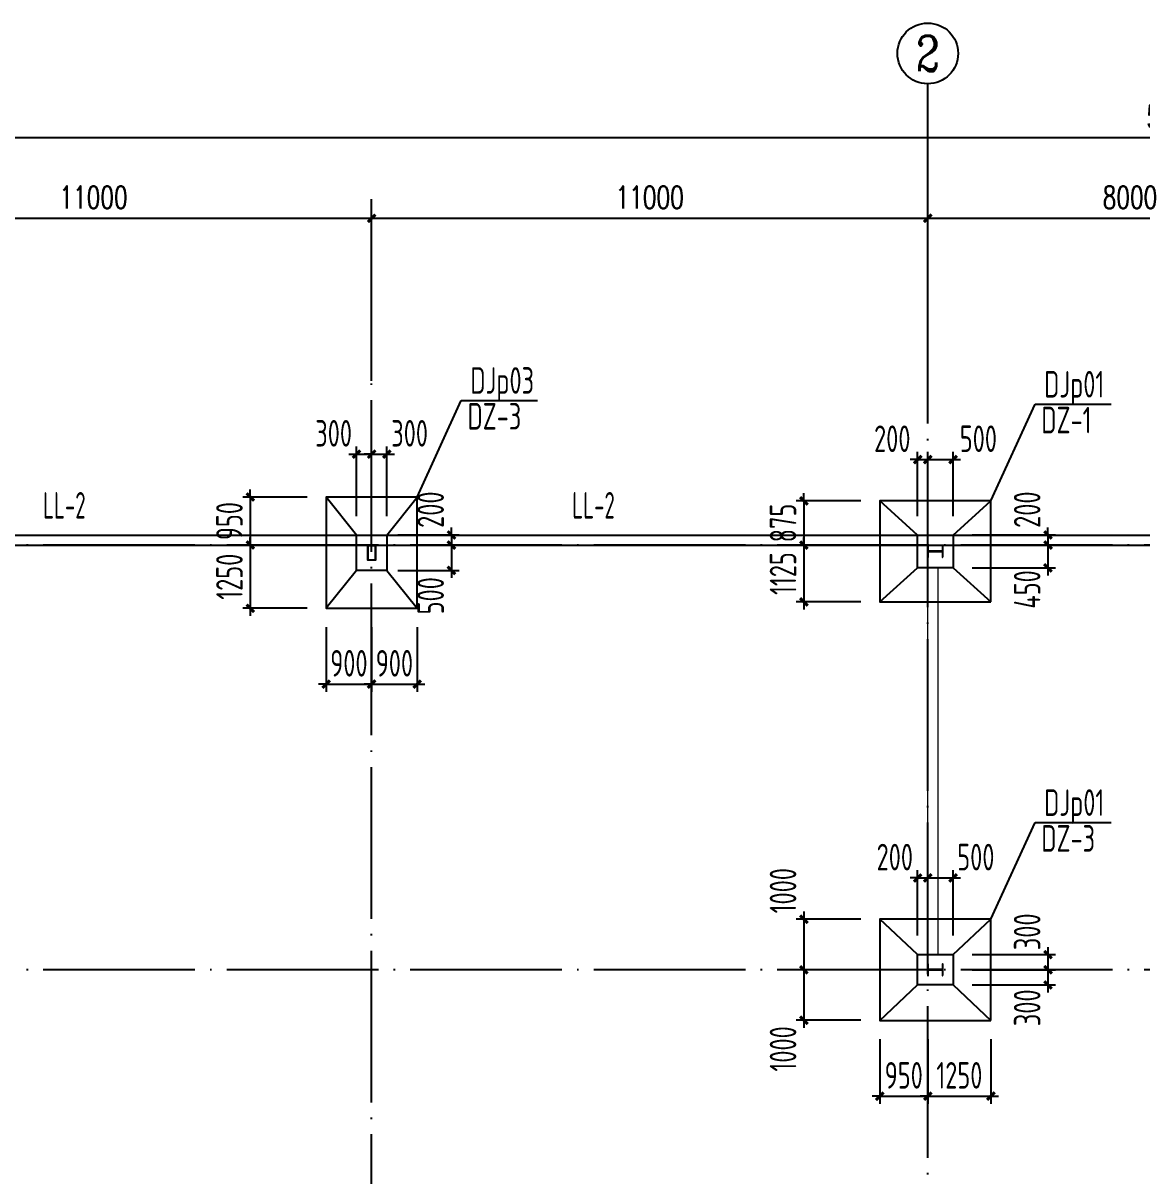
# Model space of a CAD drawing. Extents: x 899043 to 2598688, y -137197 to 211789.
# Drawn here: x 1124913 to 1147044, y 145873 to 168677 of the extents above; entities that cross this region are included whole.
import ezdxf
from ezdxf.enums import TextEntityAlignment as Align

# ---------------------------------------------------------------- set-up
doc = ezdxf.new("R2010")
doc.units = 0
doc.header["$LTSCALE"] = 1500
doc.header["$MEASUREMENT"] = 0
doc.linetypes.add('DOTE', pattern=[2.42, 2, -0.2, 0.02, -0.2])
for name, color, linetype in [('AXIS', 3, 'Continuous'), ('AXIS_TEXT', 7, 'Continuous'), ('BASE', 7, 'Continuous'), ('BASE_DIM', 3, 'Continuous'), ('BASE_NUM', 7, 'Continuous'), ('BASE_TEXT', 7, 'Continuous'), ('COLUMN', 2, 'Continuous'), ('DIM', 3, 'Continuous'), ('M_Prof', 2, 'Continuous')]:
    doc.layers.add(name, color=color, linetype=linetype)
doc.layers.add('钢板标注', color=9, linetype='Continuous', lineweight=18)
doc.styles.add('_TCH_AXIS', font='COMPLEX', dxfattribs={"bigfont": 'GBCBIG'})
doc.styles.add('_TCH_DIM_T3', font='SIMPLEX', dxfattribs={"width": 0.705882, "bigfont": 'GBCBIG'})
doc.styles.add('COMPLEX', font='COMPLEX')
doc.styles.add('H360', font='Tssdeng.shx', dxfattribs={"width": 0.65, "height": 360, "bigfont": 'tssdchn.shx'})
doc.styles.add('TSSD_Dimension', font='Tssdeng.shx', dxfattribs={"width": 0.7, "bigfont": 'hztxt.shx'})
doc.styles.add('TSSD_Label', font='Tssdeng.shx', dxfattribs={"width": 0.7, "bigfont": 'hztxt.shx'})
doc.dimstyles.new('_TCH_ARCH&&150', dxfattribs={"dimtxt": 446.25, "dimasz": 150, "dimexe": 375, "dimexo": 450, "dimgap": 189.375, "dimtad": 1, "dimdec": 0, "dimzin": 0, "dimdsep": 46, "dimtxsty": '_TCH_DIM_T3', "dimblk": 'ARCHTICK', "dimcen": 0.09, "dimclrt": 7, "dimazin": 2, "dimtfac": 1, "dimtdec": 0, "dimtix": 1, "dimtmove": 2, "dimatfit": 3, "dimfxl": 0, "dimtolj": 1, "dimtzin": 0, "dimarcsym": 0})
doc.dimstyles.new('TSSD_150_150', dxfattribs={"dimtxt": 525, "dimasz": 150, "dimexe": 150, "dimexo": 375, "dimgap": 150, "dimtad": 1, "dimdec": 0, "dimzin": 0, "dimdsep": 46, "dimtxsty": 'TSSD_Dimension', "dimblk": 'ARCHTICK', "dimblk1": 'ARCHTICK', "dimblk2": 'ARCHTICK', "dimcen": 0, "dimdle": 150, "dimclrt": 7, "dimadec": 0, "dimazin": 0, "dimtfac": 1, "dimtdec": 0, "dimtix": 1, "dimtmove": 2, "dimatfit": 3, "dimfxl": 0, "dimtolj": 1, "dimtzin": 0, "dimarcsym": 0})

# ---------------------------------------------------------------- blocks, each defined once
blk = doc.blocks.new('_ArchTick')
at = {"color": 0, "linetype": 'ByBlock', "const_width": 0.4}
blk.add_lwpolyline([(-0.5, -0.5), (0.5, 0.5)], dxfattribs=at)
blk = doc.blocks.new('*D229')
at = {"layer": 'AXIS', "color": 0, "lineweight": -2}
for p, q in [((1141829, -40628), (1141829, -37037)), ((1152829, -40628), (1152829, -37037)), ((1141829, -37412), (1152829, -37412))]:
    blk.add_line(p, q, dxfattribs=at)
at = {"layer": 'Defpoints', "color": 0}
for p in [(1152829, -37412), (1141829, -41078), (1152829, -41078)]:
    blk.add_point(p, dxfattribs=at)
at = {"layer": 'AXIS', "color": 0, "lineweight": -2, "xscale": 150, "yscale": 150, "zscale": 150, "rotation": 180}
blk.add_blockref('_ArchTick', (1141829, -37412), dxfattribs=at)
at = {"layer": 'AXIS', "color": 0, "lineweight": -2, "xscale": 150, "yscale": 150, "zscale": 150}
blk.add_blockref('_ArchTick', (1152829, -37412), dxfattribs=at)
at = {"layer": 'AXIS', "color": 7, "insert": (1147329, -36999), "char_height": 446.2, "attachment_point": 5, "style": '_TCH_DIM_T3'}
blk.add_mtext('\\A1;11000', dxfattribs=at)
blk = doc.blocks.new('*D198')
at = {"layer": 'AXIS', "color": 0, "lineweight": -2}
for p, q in [((1152829, -40628), (1152829, -37037)), ((1163829, -40628), (1163829, -37037)), ((1152829, -37412), (1163829, -37412))]:
    blk.add_line(p, q, dxfattribs=at)
at = {"layer": 'Defpoints', "color": 0}
for p in [(1163829, -37412), (1152829, -41078), (1163829, -41078)]:
    blk.add_point(p, dxfattribs=at)
at = {"layer": 'AXIS', "color": 0, "lineweight": -2, "xscale": 150, "yscale": 150, "zscale": 150, "rotation": 180}
blk.add_blockref('_ArchTick', (1152829, -37412), dxfattribs=at)
at = {"layer": 'AXIS', "color": 0, "lineweight": -2, "xscale": 150, "yscale": 150, "zscale": 150}
blk.add_blockref('_ArchTick', (1163829, -37412), dxfattribs=at)
at = {"layer": 'AXIS', "color": 7, "insert": (1158329, -36999), "char_height": 446.2, "attachment_point": 5, "style": '_TCH_DIM_T3'}
blk.add_mtext('\\A1;11000', dxfattribs=at)
blk = doc.blocks.new('*D199')
at = {"layer": 'AXIS', "color": 0, "lineweight": -2}
for p, q in [((1163829, -40628), (1163829, -37037)), ((1171829, -40628), (1171829, -37037)), ((1163829, -37412), (1171829, -37412))]:
    blk.add_line(p, q, dxfattribs=at)
at = {"layer": 'Defpoints', "color": 0}
for p in [(1171829, -37412), (1163829, -41078), (1171829, -41078)]:
    blk.add_point(p, dxfattribs=at)
at = {"layer": 'AXIS', "color": 0, "lineweight": -2, "xscale": 150, "yscale": 150, "zscale": 150, "rotation": 180}
blk.add_blockref('_ArchTick', (1163829, -37412), dxfattribs=at)
at = {"layer": 'AXIS', "color": 0, "lineweight": -2, "xscale": 150, "yscale": 150, "zscale": 150}
blk.add_blockref('_ArchTick', (1171829, -37412), dxfattribs=at)
at = {"layer": 'AXIS', "color": 7, "insert": (1167829, -36999), "char_height": 446.2, "attachment_point": 5, "style": '_TCH_DIM_T3'}
blk.add_mtext('\\A1;8000', dxfattribs=at)
blk = doc.blocks.new('*D203')
at = {"layer": 'AXIS', "color": 0, "lineweight": -2}
for p, q in [((1141829, -40628), (1141829, -35437)), ((1195829, -40628), (1195829, -35437)), ((1141829, -35812), (1195829, -35812))]:
    blk.add_line(p, q, dxfattribs=at)
at = {"layer": 'Defpoints', "color": 0}
for p in [(1195829, -35812), (1141829, -41078), (1195829, -41078)]:
    blk.add_point(p, dxfattribs=at)
at = {"layer": 'AXIS', "color": 0, "lineweight": -2, "xscale": 150, "yscale": 150, "zscale": 150, "rotation": 180}
blk.add_blockref('_ArchTick', (1141829, -35812), dxfattribs=at)
at = {"layer": 'AXIS', "color": 0, "lineweight": -2, "xscale": 150, "yscale": 150, "zscale": 150}
blk.add_blockref('_ArchTick', (1195829, -35812), dxfattribs=at)
at = {"layer": 'AXIS', "color": 7, "insert": (1168829, -35399), "char_height": 446.2, "attachment_point": 5, "style": '_TCH_DIM_T3'}
blk.add_mtext('\\A1;54000', dxfattribs=at)
blk = doc.blocks.new('_AXISO')
blk.add_circle((0, 0), 0.5)
at = {"layer": 'AXIS_TEXT', "style": 'COMPLEX', "width": 1.041667}
blk.add_attdef('A', text='', height=0.56, dxfattribs=at).set_placement((-0.25, -0.28), (0.25, -0.28), align=Align.FIT)
blk = doc.blocks.new('A$C0BB32EA6')
at = {"layer": 'COLUMN'}
for points in [[(11075, 0), (11075, -300), (10925, -300), (10925, 0)], [(11070, -5), (11070, -295), (10930, -295), (10930, -5)]]:
    blk.add_lwpolyline(points, close=True, dxfattribs=at)
at = {"layer": 'M_Prof'}
for points in [[(22300, -235), (22300, -15), (22290, -15), (22290, -121), (22010, -121), (22010, -15), (22000, -15), (22000, -235), (22010, -235), (22010, -129), (22290, -129), (22290, -235)], [(22300, -8510), (22300, -8290), (22290, -8290), (22290, -8396), (22010, -8396), (22010, -8290), (22000, -8290), (22000, -8510), (22010, -8510), (22010, -8404), (22290, -8404), (22290, -8510)]]:
    blk.add_lwpolyline(points, close=True, dxfattribs=at)
blk = doc.blocks.new('A$C2EA612DB')
at = {"layer": 'M_Prof'}
blk.add_blockref('A$C0BB32EA6', (-54000, 110765), dxfattribs=at)
blk = doc.blocks.new('*D1595')
at = {"layer": 'BASE_DIM', "color": 0, "lineweight": -2}
for p, q in [((1141483, 159226), (1140208, 159226)), ((1140358, 159226), (1140358, 159376)), ((1140358, 159226), (1140358, 158351)), ((1141483, 158351), (1140208, 158351)), ((1140358, 158351), (1140358, 158201))]:
    blk.add_line(p, q, dxfattribs=at)
at = {"layer": 'Defpoints', "color": 0}
for p in [(1141858, 159226), (1140358, 158351), (1141858, 158351)]:
    blk.add_point(p, dxfattribs=at)
at = {"layer": 'BASE_DIM', "color": 0, "lineweight": -2, "xscale": 150, "yscale": 150, "zscale": 150}
for p, rotation in [((1140358, 159226), 270), ((1140358, 158351), 90)]:
    blk.add_blockref('_ArchTick', p, dxfattribs=dict(at, rotation=rotation))
at = {"layer": 'BASE_DIM', "color": 7, "insert": (1139945, 158788), "char_height": 525, "attachment_point": 5, "rotation": 90, "style": 'TSSD_Dimension'}
blk.add_mtext('\\A1;875', dxfattribs=at)
blk = doc.blocks.new('*D1596')
at = {"layer": 'BASE_DIM', "color": 0, "lineweight": -2}
for p, q in [((1140358, 158351), (1140358, 158501)), ((1141483, 158351), (1140208, 158351)), ((1140358, 158351), (1140358, 157226)), ((1141483, 157226), (1140208, 157226)), ((1140358, 157226), (1140358, 157076))]:
    blk.add_line(p, q, dxfattribs=at)
at = {"layer": 'Defpoints', "color": 0}
for p in [(1141858, 158351), (1140358, 157226), (1141858, 157226)]:
    blk.add_point(p, dxfattribs=at)
at = {"layer": 'BASE_DIM', "color": 0, "lineweight": -2, "xscale": 150, "yscale": 150, "zscale": 150}
for p, rotation in [((1140358, 158351), 270), ((1140358, 157226), 90)]:
    blk.add_blockref('_ArchTick', p, dxfattribs=dict(at, rotation=rotation))
at = {"layer": 'BASE_DIM', "color": 7, "insert": (1139945, 157788), "char_height": 525, "attachment_point": 5, "rotation": 90, "style": 'TSSD_Dimension'}
blk.add_mtext('\\A1;1125', dxfattribs=at)
blk = doc.blocks.new('*D1597')
at = {"layer": 'Defpoints', "color": 0}
for p in [(1142808, 160043), (1142608, 158551), (1142808, 158551)]:
    blk.add_point(p, dxfattribs=at)
at = {"layer": 'DIM', "color": 0, "lineweight": -2}
for p, q in [((1142608, 158926), (1142608, 160193)), ((1142808, 158926), (1142808, 160193)), ((1142608, 160043), (1142458, 160043)), ((1142608, 160043), (1142808, 160043)), ((1142808, 160043), (1142958, 160043))]:
    blk.add_line(p, q, dxfattribs=at)
at = {"layer": 'DIM', "color": 0, "lineweight": -2, "xscale": 150, "yscale": 150, "zscale": 150}
blk.add_blockref('_ArchTick', (1142608, 160043), dxfattribs=at)
at = {"layer": 'DIM', "color": 0, "lineweight": -2, "xscale": 150, "yscale": 150, "zscale": 150, "rotation": 180}
blk.add_blockref('_ArchTick', (1142808, 160043), dxfattribs=at)
at = {"layer": 'DIM', "color": 7, "insert": (1142106, 160455), "char_height": 525, "attachment_point": 5, "style": 'TSSD_Dimension'}
blk.add_mtext('\\A1;200', dxfattribs=at)
blk = doc.blocks.new('*D1598')
at = {"layer": 'Defpoints', "color": 0}
for p in [(1143308, 160043), (1142808, 158551), (1143308, 158551)]:
    blk.add_point(p, dxfattribs=at)
at = {"layer": 'DIM', "color": 0, "lineweight": -2}
for p, q in [((1142808, 158926), (1142808, 160193)), ((1143308, 158926), (1143308, 160193)), ((1142658, 160043), (1143458, 160043))]:
    blk.add_line(p, q, dxfattribs=at)
at = {"layer": 'DIM', "color": 0, "lineweight": -2, "xscale": 150, "yscale": 150, "zscale": 150, "rotation": 180}
blk.add_blockref('_ArchTick', (1142808, 160043), dxfattribs=at)
at = {"layer": 'DIM', "color": 0, "lineweight": -2, "xscale": 150, "yscale": 150, "zscale": 150}
blk.add_blockref('_ArchTick', (1143308, 160043), dxfattribs=at)
at = {"layer": 'DIM', "color": 7, "insert": (1143809, 160455), "char_height": 525, "attachment_point": 5, "style": 'TSSD_Dimension'}
blk.add_mtext('\\A1;500', dxfattribs=at)
blk = doc.blocks.new('*D1599')
at = {"layer": 'Defpoints', "color": 0}
for p in [(1143308, 158551), (1143308, 158351), (1145186, 158351)]:
    blk.add_point(p, dxfattribs=at)
at = {"layer": 'DIM', "color": 0, "lineweight": -2}
for p, q in [((1143683, 158551), (1145336, 158551)), ((1145186, 158551), (1145186, 158701)), ((1145186, 158551), (1145186, 158351)), ((1143683, 158351), (1145336, 158351)), ((1145186, 158351), (1145186, 158201))]:
    blk.add_line(p, q, dxfattribs=at)
at = {"layer": 'DIM', "color": 0, "lineweight": -2, "xscale": 150, "yscale": 150, "zscale": 150}
for p, rotation in [((1145186, 158551), 270), ((1145186, 158351), 90)]:
    blk.add_blockref('_ArchTick', p, dxfattribs=dict(at, rotation=rotation))
at = {"layer": 'DIM', "color": 7, "insert": (1144774, 159052), "char_height": 525, "attachment_point": 5, "rotation": 90, "style": 'TSSD_Dimension'}
blk.add_mtext('\\A1;200', dxfattribs=at)
blk = doc.blocks.new('*D1600')
at = {"layer": 'Defpoints', "color": 0}
for p in [(1143308, 158351), (1143308, 157901), (1145186, 157901)]:
    blk.add_point(p, dxfattribs=at)
at = {"layer": 'DIM', "color": 0, "lineweight": -2}
for p, q in [((1145186, 158501), (1145186, 157751)), ((1143683, 158351), (1145336, 158351)), ((1143683, 157901), (1145336, 157901))]:
    blk.add_line(p, q, dxfattribs=at)
at = {"layer": 'DIM', "color": 0, "lineweight": -2, "xscale": 150, "yscale": 150, "zscale": 150}
for p, rotation in [((1145186, 158351), 90), ((1145186, 157901), 270)]:
    blk.add_blockref('_ArchTick', p, dxfattribs=dict(at, rotation=rotation))
at = {"layer": 'DIM', "color": 7, "insert": (1144774, 157474), "char_height": 525, "attachment_point": 5, "rotation": 90, "style": 'TSSD_Dimension'}
blk.add_mtext('\\A1;450', dxfattribs=at)
blk = doc.blocks.new('*D1539')
at = {"layer": 'BASE_DIM', "color": 0, "lineweight": -2}
for p, q in [((1130908, 156726), (1130908, 155451)), ((1131808, 156726), (1131808, 155451)), ((1130908, 155601), (1130758, 155601)), ((1130908, 155601), (1131808, 155601)), ((1131808, 155601), (1131958, 155601))]:
    blk.add_line(p, q, dxfattribs=at)
at = {"layer": 'Defpoints', "color": 0}
for p in [(1130908, 157101), (1131808, 157101), (1131808, 155601)]:
    blk.add_point(p, dxfattribs=at)
at = {"layer": 'BASE_DIM', "color": 0, "lineweight": -2, "xscale": 150, "yscale": 150, "zscale": 150}
blk.add_blockref('_ArchTick', (1130908, 155601), dxfattribs=at)
at = {"layer": 'BASE_DIM', "color": 0, "lineweight": -2, "xscale": 150, "yscale": 150, "zscale": 150, "rotation": 180}
blk.add_blockref('_ArchTick', (1131808, 155601), dxfattribs=at)
at = {"layer": 'BASE_DIM', "color": 7, "insert": (1131358, 156013), "char_height": 525, "attachment_point": 5, "style": 'TSSD_Dimension'}
blk.add_mtext('\\A1;900', dxfattribs=at)
blk = doc.blocks.new('*D1540')
at = {"layer": 'BASE_DIM', "color": 0, "lineweight": -2}
for p, q in [((1131808, 156726), (1131808, 155451)), ((1132708, 156726), (1132708, 155451)), ((1131808, 155601), (1131658, 155601)), ((1131808, 155601), (1132708, 155601)), ((1132708, 155601), (1132858, 155601))]:
    blk.add_line(p, q, dxfattribs=at)
at = {"layer": 'Defpoints', "color": 0}
for p in [(1131808, 157101), (1132708, 157101), (1132708, 155601)]:
    blk.add_point(p, dxfattribs=at)
at = {"layer": 'BASE_DIM', "color": 0, "lineweight": -2, "xscale": 150, "yscale": 150, "zscale": 150}
blk.add_blockref('_ArchTick', (1131808, 155601), dxfattribs=at)
at = {"layer": 'BASE_DIM', "color": 0, "lineweight": -2, "xscale": 150, "yscale": 150, "zscale": 150, "rotation": 180}
blk.add_blockref('_ArchTick', (1132708, 155601), dxfattribs=at)
at = {"layer": 'BASE_DIM', "color": 7, "insert": (1132258, 156013), "char_height": 525, "attachment_point": 5, "style": 'TSSD_Dimension'}
blk.add_mtext('\\A1;900', dxfattribs=at)
blk = doc.blocks.new('*D1541')
at = {"layer": 'BASE_DIM', "color": 0, "lineweight": -2}
for p, q in [((1129408, 159301), (1129408, 159451)), ((1130533, 159301), (1129258, 159301)), ((1129408, 159301), (1129408, 158351)), ((1130533, 158351), (1129258, 158351)), ((1129408, 158351), (1129408, 158201))]:
    blk.add_line(p, q, dxfattribs=at)
at = {"layer": 'Defpoints', "color": 0}
for p in [(1130908, 159301), (1129408, 158351), (1130908, 158351)]:
    blk.add_point(p, dxfattribs=at)
at = {"layer": 'BASE_DIM', "color": 0, "lineweight": -2, "xscale": 150, "yscale": 150, "zscale": 150}
for p, rotation in [((1129408, 159301), 270), ((1129408, 158351), 90)]:
    blk.add_blockref('_ArchTick', p, dxfattribs=dict(at, rotation=rotation))
at = {"layer": 'BASE_DIM', "color": 7, "insert": (1128995, 158826), "char_height": 525, "attachment_point": 5, "rotation": 90, "style": 'TSSD_Dimension'}
blk.add_mtext('\\A1;950', dxfattribs=at)
blk = doc.blocks.new('*D1542')
at = {"layer": 'BASE_DIM', "color": 0, "lineweight": -2}
for p, q in [((1129408, 158351), (1129408, 158501)), ((1130533, 158351), (1129258, 158351)), ((1129408, 158351), (1129408, 157101)), ((1130533, 157101), (1129258, 157101)), ((1129408, 157101), (1129408, 156951))]:
    blk.add_line(p, q, dxfattribs=at)
at = {"layer": 'Defpoints', "color": 0}
for p in [(1130908, 158351), (1129408, 157101), (1130908, 157101)]:
    blk.add_point(p, dxfattribs=at)
at = {"layer": 'BASE_DIM', "color": 0, "lineweight": -2, "xscale": 150, "yscale": 150, "zscale": 150}
for p, rotation in [((1129408, 158351), 270), ((1129408, 157101), 90)]:
    blk.add_blockref('_ArchTick', p, dxfattribs=dict(at, rotation=rotation))
at = {"layer": 'BASE_DIM', "color": 7, "insert": (1128995, 157726), "char_height": 525, "attachment_point": 5, "rotation": 90, "style": 'TSSD_Dimension'}
blk.add_mtext('\\A1;1250', dxfattribs=at)
blk = doc.blocks.new('*D1543')
at = {"layer": 'Defpoints', "color": 0}
for p in [(1131808, 160149), (1131508, 158551), (1131808, 158551)]:
    blk.add_point(p, dxfattribs=at)
at = {"layer": 'DIM', "color": 0, "lineweight": -2}
for p, q in [((1131358, 160149), (1131958, 160149)), ((1131508, 158926), (1131508, 160299)), ((1131808, 158926), (1131808, 160299))]:
    blk.add_line(p, q, dxfattribs=at)
at = {"layer": 'DIM', "color": 0, "lineweight": -2, "xscale": 150, "yscale": 150, "zscale": 150, "rotation": 180}
blk.add_blockref('_ArchTick', (1131508, 160149), dxfattribs=at)
at = {"layer": 'DIM', "color": 0, "lineweight": -2, "xscale": 150, "yscale": 150, "zscale": 150}
blk.add_blockref('_ArchTick', (1131808, 160149), dxfattribs=at)
at = {"layer": 'DIM', "color": 7, "insert": (1131056, 160562), "char_height": 525, "attachment_point": 5, "style": 'TSSD_Dimension'}
blk.add_mtext('\\A1;300', dxfattribs=at)
blk = doc.blocks.new('*D1544')
at = {"layer": 'Defpoints', "color": 0}
for p in [(1132108, 160149), (1131808, 158551), (1132108, 158551)]:
    blk.add_point(p, dxfattribs=at)
at = {"layer": 'DIM', "color": 0, "lineweight": -2}
for p, q in [((1131808, 160149), (1131658, 160149)), ((1131808, 158926), (1131808, 160299)), ((1131808, 160149), (1132108, 160149)), ((1132108, 158926), (1132108, 160299)), ((1132108, 160149), (1132258, 160149))]:
    blk.add_line(p, q, dxfattribs=at)
at = {"layer": 'DIM', "color": 0, "lineweight": -2, "xscale": 150, "yscale": 150, "zscale": 150}
blk.add_blockref('_ArchTick', (1131808, 160149), dxfattribs=at)
at = {"layer": 'DIM', "color": 0, "lineweight": -2, "xscale": 150, "yscale": 150, "zscale": 150, "rotation": 180}
blk.add_blockref('_ArchTick', (1132108, 160149), dxfattribs=at)
at = {"layer": 'DIM', "color": 7, "insert": (1132559, 160562), "char_height": 525, "attachment_point": 5, "style": 'TSSD_Dimension'}
blk.add_mtext('\\A1;300', dxfattribs=at)
blk = doc.blocks.new('*D1545')
at = {"layer": 'Defpoints', "color": 0}
for p in [(1131953, 158551), (1132108, 158351), (1133387, 158351)]:
    blk.add_point(p, dxfattribs=at)
at = {"layer": 'DIM', "color": 0, "lineweight": -2}
for p, q in [((1132328, 158551), (1133537, 158551)), ((1133387, 158551), (1133387, 158701)), ((1133387, 158551), (1133387, 158351)), ((1132483, 158351), (1133537, 158351)), ((1133387, 158351), (1133387, 158201))]:
    blk.add_line(p, q, dxfattribs=at)
at = {"layer": 'DIM', "color": 0, "lineweight": -2, "xscale": 150, "yscale": 150, "zscale": 150}
for p, rotation in [((1133387, 158551), 270), ((1133387, 158351), 90)]:
    blk.add_blockref('_ArchTick', p, dxfattribs=dict(at, rotation=rotation))
at = {"layer": 'DIM', "color": 7, "insert": (1132975, 159052), "char_height": 525, "attachment_point": 5, "rotation": 90, "style": 'TSSD_Dimension'}
blk.add_mtext('\\A1;200', dxfattribs=at)
blk = doc.blocks.new('*D1546')
at = {"layer": 'Defpoints', "color": 0}
for p in [(1132108, 158351), (1131953, 157851), (1133387, 157851)]:
    blk.add_point(p, dxfattribs=at)
at = {"layer": 'DIM', "color": 0, "lineweight": -2}
for p, q in [((1133387, 158501), (1133387, 157701)), ((1132483, 158351), (1133537, 158351)), ((1132328, 157851), (1133537, 157851))]:
    blk.add_line(p, q, dxfattribs=at)
at = {"layer": 'DIM', "color": 0, "lineweight": -2, "xscale": 150, "yscale": 150, "zscale": 150}
for p, rotation in [((1133387, 158351), 90), ((1133387, 157851), 270)]:
    blk.add_blockref('_ArchTick', p, dxfattribs=dict(at, rotation=rotation))
at = {"layer": 'DIM', "color": 7, "insert": (1132975, 157349), "char_height": 525, "attachment_point": 5, "rotation": 90, "style": 'TSSD_Dimension'}
blk.add_mtext('\\A1;500', dxfattribs=at)
blk = doc.blocks.new('*D1563')
at = {"layer": 'BASE_DIM', "color": 0, "lineweight": -2}
for p, q in [((1141858, 148576), (1141858, 147301)), ((1142808, 148576), (1142808, 147301)), ((1141858, 147451), (1141708, 147451)), ((1141858, 147451), (1142808, 147451)), ((1142808, 147451), (1142958, 147451))]:
    blk.add_line(p, q, dxfattribs=at)
at = {"layer": 'Defpoints', "color": 0}
for p in [(1141858, 148951), (1142808, 148951), (1142808, 147451)]:
    blk.add_point(p, dxfattribs=at)
at = {"layer": 'BASE_DIM', "color": 0, "lineweight": -2, "xscale": 150, "yscale": 150, "zscale": 150}
blk.add_blockref('_ArchTick', (1141858, 147451), dxfattribs=at)
at = {"layer": 'BASE_DIM', "color": 0, "lineweight": -2, "xscale": 150, "yscale": 150, "zscale": 150, "rotation": 180}
blk.add_blockref('_ArchTick', (1142808, 147451), dxfattribs=at)
at = {"layer": 'BASE_DIM', "color": 7, "insert": (1142333, 147863), "char_height": 525, "attachment_point": 5, "style": 'TSSD_Dimension'}
blk.add_mtext('\\A1;950', dxfattribs=at)
blk = doc.blocks.new('*D1564')
at = {"layer": 'BASE_DIM', "color": 0, "lineweight": -2}
for p, q in [((1142808, 148576), (1142808, 147301)), ((1144058, 148576), (1144058, 147301)), ((1142808, 147451), (1142658, 147451)), ((1142808, 147451), (1144058, 147451)), ((1144058, 147451), (1144208, 147451))]:
    blk.add_line(p, q, dxfattribs=at)
at = {"layer": 'Defpoints', "color": 0}
for p in [(1142808, 148951), (1144058, 148951), (1144058, 147451)]:
    blk.add_point(p, dxfattribs=at)
at = {"layer": 'BASE_DIM', "color": 0, "lineweight": -2, "xscale": 150, "yscale": 150, "zscale": 150}
blk.add_blockref('_ArchTick', (1142808, 147451), dxfattribs=at)
at = {"layer": 'BASE_DIM', "color": 0, "lineweight": -2, "xscale": 150, "yscale": 150, "zscale": 150, "rotation": 180}
blk.add_blockref('_ArchTick', (1144058, 147451), dxfattribs=at)
at = {"layer": 'BASE_DIM', "color": 7, "insert": (1143433, 147863), "char_height": 525, "attachment_point": 5, "style": 'TSSD_Dimension'}
blk.add_mtext('\\A1;1250', dxfattribs=at)
blk = doc.blocks.new('*D1565')
at = {"layer": 'BASE_DIM', "color": 0, "lineweight": -2}
for p, q in [((1140358, 151101), (1140358, 149801)), ((1141483, 150951), (1140208, 150951)), ((1141483, 149951), (1140208, 149951))]:
    blk.add_line(p, q, dxfattribs=at)
at = {"layer": 'Defpoints', "color": 0}
for p in [(1141858, 150951), (1140358, 149951), (1141858, 149951)]:
    blk.add_point(p, dxfattribs=at)
at = {"layer": 'BASE_DIM', "color": 0, "lineweight": -2, "xscale": 150, "yscale": 150, "zscale": 150}
for p, rotation in [((1140358, 150951), 90), ((1140358, 149951), 270)]:
    blk.add_blockref('_ArchTick', p, dxfattribs=dict(at, rotation=rotation))
at = {"layer": 'BASE_DIM', "color": 7, "insert": (1139945, 151515), "char_height": 525, "attachment_point": 5, "rotation": 90, "style": 'TSSD_Dimension'}
blk.add_mtext('\\A1;1000', dxfattribs=at)
blk = doc.blocks.new('*D1566')
at = {"layer": 'BASE_DIM', "color": 0, "lineweight": -2}
for p, q in [((1140358, 150101), (1140358, 148801)), ((1141483, 149951), (1140208, 149951)), ((1141483, 148951), (1140208, 148951))]:
    blk.add_line(p, q, dxfattribs=at)
at = {"layer": 'Defpoints', "color": 0}
for p in [(1141858, 149951), (1140358, 148951), (1141858, 148951)]:
    blk.add_point(p, dxfattribs=at)
at = {"layer": 'BASE_DIM', "color": 0, "lineweight": -2, "xscale": 150, "yscale": 150, "zscale": 150}
for p, rotation in [((1140358, 149951), 90), ((1140358, 148951), 270)]:
    blk.add_blockref('_ArchTick', p, dxfattribs=dict(at, rotation=rotation))
at = {"layer": 'BASE_DIM', "color": 7, "insert": (1139945, 148386), "char_height": 525, "attachment_point": 5, "rotation": 90, "style": 'TSSD_Dimension'}
blk.add_mtext('\\A1;1000', dxfattribs=at)
blk = doc.blocks.new('*D1567')
at = {"layer": 'Defpoints', "color": 0}
for p in [(1142808, 151768), (1142608, 150251), (1142808, 150251)]:
    blk.add_point(p, dxfattribs=at)
at = {"layer": 'DIM', "color": 0, "lineweight": -2}
for p, q in [((1142608, 150626), (1142608, 151918)), ((1142808, 150626), (1142808, 151918)), ((1142608, 151768), (1142458, 151768)), ((1142608, 151768), (1142808, 151768)), ((1142808, 151768), (1142958, 151768))]:
    blk.add_line(p, q, dxfattribs=at)
at = {"layer": 'DIM', "color": 0, "lineweight": -2, "xscale": 150, "yscale": 150, "zscale": 150}
blk.add_blockref('_ArchTick', (1142608, 151768), dxfattribs=at)
at = {"layer": 'DIM', "color": 0, "lineweight": -2, "xscale": 150, "yscale": 150, "zscale": 150, "rotation": 180}
blk.add_blockref('_ArchTick', (1142808, 151768), dxfattribs=at)
at = {"layer": 'DIM', "color": 7, "insert": (1142156, 152180), "char_height": 525, "attachment_point": 5, "style": 'TSSD_Dimension'}
blk.add_mtext('\\A1;200', dxfattribs=at)
blk = doc.blocks.new('*D1568')
at = {"layer": 'Defpoints', "color": 0}
for p in [(1143308, 151768), (1142808, 150251), (1143308, 150251)]:
    blk.add_point(p, dxfattribs=at)
at = {"layer": 'DIM', "color": 0, "lineweight": -2}
for p, q in [((1142808, 150626), (1142808, 151918)), ((1143308, 150626), (1143308, 151918)), ((1142658, 151768), (1143458, 151768))]:
    blk.add_line(p, q, dxfattribs=at)
at = {"layer": 'DIM', "color": 0, "lineweight": -2, "xscale": 150, "yscale": 150, "zscale": 150, "rotation": 180}
blk.add_blockref('_ArchTick', (1142808, 151768), dxfattribs=at)
at = {"layer": 'DIM', "color": 0, "lineweight": -2, "xscale": 150, "yscale": 150, "zscale": 150}
blk.add_blockref('_ArchTick', (1143308, 151768), dxfattribs=at)
at = {"layer": 'DIM', "color": 7, "insert": (1143759, 152180), "char_height": 525, "attachment_point": 5, "style": 'TSSD_Dimension'}
blk.add_mtext('\\A1;500', dxfattribs=at)
blk = doc.blocks.new('*D1569')
at = {"layer": 'Defpoints', "color": 0}
for p in [(1143308, 150251), (1143308, 149951), (1145186, 149951)]:
    blk.add_point(p, dxfattribs=at)
at = {"layer": 'DIM', "color": 0, "lineweight": -2}
for p, q in [((1145186, 150401), (1145186, 149801)), ((1143683, 150251), (1145336, 150251)), ((1143683, 149951), (1145336, 149951))]:
    blk.add_line(p, q, dxfattribs=at)
at = {"layer": 'DIM', "color": 0, "lineweight": -2, "xscale": 150, "yscale": 150, "zscale": 150}
for p, rotation in [((1145186, 150251), 90), ((1145186, 149951), 270)]:
    blk.add_blockref('_ArchTick', p, dxfattribs=dict(at, rotation=rotation))
at = {"layer": 'DIM', "color": 7, "insert": (1144774, 150702), "char_height": 525, "attachment_point": 5, "rotation": 90, "style": 'TSSD_Dimension'}
blk.add_mtext('\\A1;300', dxfattribs=at)
blk = doc.blocks.new('*D1570')
at = {"layer": 'Defpoints', "color": 0}
for p in [(1143308, 149951), (1143308, 149651), (1145186, 149651)]:
    blk.add_point(p, dxfattribs=at)
at = {"layer": 'DIM', "color": 0, "lineweight": -2}
for p, q in [((1145186, 150101), (1145186, 149501)), ((1143683, 149951), (1145336, 149951)), ((1143683, 149651), (1145336, 149651))]:
    blk.add_line(p, q, dxfattribs=at)
at = {"layer": 'DIM', "color": 0, "lineweight": -2, "xscale": 150, "yscale": 150, "zscale": 150}
for p, rotation in [((1145186, 149951), 90), ((1145186, 149651), 270)]:
    blk.add_blockref('_ArchTick', p, dxfattribs=dict(at, rotation=rotation))
at = {"layer": 'DIM', "color": 7, "insert": (1144774, 149199), "char_height": 525, "attachment_point": 5, "rotation": 90, "style": 'TSSD_Dimension'}
blk.add_mtext('\\A1;300', dxfattribs=at)
blk = doc.blocks.new('A$C5AF141BB')
at = {"layer": 'AXIS'}
blk.add_line((0, 123526.9), (0, 128526.3), dxfattribs=at)
at = {"layer": 'AXIS', "color": 253, "linetype": 'DOTE'}
for p, q in [((-11000, 82968.2), (-11000, 123526.9)), ((0, -5247.5), (0, 123526.9)), ((36323.2, 119400), (-26262.1, 119400)), ((36323.2, 111000), (-26941.1, 111000))]:
    blk.add_line(p, q, dxfattribs=at)
at = {"layer": 'AXIS'}
ref = blk.add_blockref('_AXISO', (0, 129126.3), dxfattribs=dict(at, xscale=1200, yscale=1200, zscale=1200))
ref.add_attrib('A', '2', dxfattribs={"layer": 'AXIS_TEXT', "height": 698.9, "style": '_TCH_AXIS'}).set_placement((-233, 128776.9), (233, 128776.9), align=Align.FIT)
for p1, p2, distance, picture, middle in [((-22000, 122199.9), (32000, 122199.9), 5265.9, '*D203', (5000, 127878.4)), ((-22000, 122199.9), (-11000, 122199.9), 3665.9, '*D229', (-16500, 126278.4)), ((-11000, 122199.9), (0, 122199.9), 3665.9, '*D198', (-5500, 126278.4)), ((0, 122199.9), (8000, 122199.9), 3665.9, '*D199', (4000, 126278.4))]:
    dim = blk.add_aligned_dim(p1=p1, p2=p2, distance=distance, dimstyle='_TCH_ARCH&&150', dxfattribs=at)
    dim.commit()
    dim.dimension.update_dxf_attribs({"geometry": picture, "text_midpoint": middle, "insert": (-1163829.4, 163277.5)})

msp = doc.modelspace()

# ---------------------------------------------------------------- linework, layer by layer
at = {"layer": 'AXIS', "color": 4}
for points in [[(1120607.8, 141700.6), (1120607.8, 158550.6), (1175007.8, 158550.6), (1175007.8, 47600.6)], [(1120807.8, 141700.6), (1120807.8, 158350.6), (1174807.8, 158350.6), (1174807.8, 47600.6)]]:
    msp.add_lwpolyline(points, dxfattribs=at)
at = {"layer": 'BASE'}
for p, q in [((1131507.8, 158550.6), (1130907.8, 159300.6)), ((1132107.8, 158550.6), (1132707.8, 159300.6)), ((1142607.8, 158550.6), (1141857.8, 159225.6)), ((1143307.8, 158550.6), (1144057.8, 159225.6)), ((1131507.8, 157850.6), (1130907.8, 157100.6)), ((1132107.8, 157850.6), (1132707.8, 157100.6)), ((1141857.8, 157225.6), (1142607.8, 157900.6)), ((1143307.8, 157900.6), (1144057.8, 157225.6)), ((1142607.8, 150250.6), (1141857.8, 150950.6)), ((1143307.8, 150250.6), (1144057.8, 150950.6)), ((1141857.8, 148950.6), (1142607.8, 149650.6)), ((1143307.8, 149650.6), (1144057.8, 148950.6))]:
    msp.add_line(p, q, dxfattribs=at)
for points in [[(1132707.8, 157100.6), (1132707.8, 159300.6), (1130907.8, 159300.6), (1130907.8, 157100.6)], [(1144057.8, 157225.6), (1144057.8, 159225.6), (1141857.8, 159225.6), (1141857.8, 157225.6)], [(1132107.8, 158550.6), (1132107.8, 157850.6), (1131507.8, 157850.6), (1131507.8, 158550.6)], [(1143307.8, 158550.6), (1143307.8, 157900.6), (1142607.8, 157900.6), (1142607.8, 158550.6)], [(1144057.8, 148950.6), (1144057.8, 150950.6), (1141857.8, 150950.6), (1141857.8, 148950.6)], [(1143307.8, 150250.6), (1143307.8, 149650.6), (1142607.8, 149650.6), (1142607.8, 150250.6)]]:
    msp.add_lwpolyline(points, close=True, dxfattribs=at)
at = {"layer": 'BASE_TEXT'}
for p, q in [((1132707.8, 159300.6), (1133581.7, 161212.7)), ((1133581.7, 161212.7), (1135087.9, 161212.7)), ((1144057.8, 159225.6), (1144931.7, 161137.7)), ((1144931.7, 161137.7), (1146437.9, 161137.7)), ((1144057.8, 150950.6), (1144931.7, 152862.7)), ((1144931.7, 152862.7), (1146437.9, 152862.7))]:
    msp.add_line(p, q, dxfattribs=at)
at = {"layer": '钢板标注', "color": 4, "linetype": 'ByBlock'}
for p, q in [((1142807.8, 150250.6), (1142807.8, 157900.6)), ((1143007.8, 157900.6), (1143007.8, 150250.6))]:
    msp.add_line(p, q, dxfattribs=at)

# ---------------------------------------------------------------- block references
at = {"layer": 'AXIS'}
for name, p in [('A$C5AF141BB', (1142807.8, 38950.6)), ('A$C2EA612DB', (1174807.8, 47585.6))]:
    msp.add_blockref(name, p, dxfattribs=at)

# ---------------------------------------------------------------- texts
at = {"color": 4, "style": 'H360', "width": 0.6}
for p in [(1125308.3, 158876.1), (1135774.8, 158876.1)]:
    msp.add_text('LL-2', height=525, rotation=0, dxfattribs=at).set_placement(p)
at = {"layer": 'BASE_NUM', "style": 'TSSD_Label', "width": 0.7}
for s, p in [('DJp03', (1133759.2, 161345.3)), ('DJp01', (1145109.2, 161270.3)), ('DZ-3', (1133703.4, 160636.9)), ('DZ-1', (1145053.4, 160561.9)), ('DJp01', (1145109.2, 152995.3)), ('DZ-3', (1145053.4, 152286.9))]:
    msp.add_text(s, height=525, dxfattribs=at).set_placement(p)

# ---------------------------------------------------------------- dimensions: what is measured, and where the dimension line sits
at = {"layer": 'BASE_DIM'}
for p1, p2, picture, middle in [((1130907.8, 159300.6), (1130907.8, 158350.6), '*D1541', (1128995.3, 158825.6)), ((1141857.8, 159225.6), (1141857.8, 158350.6), '*D1595', (1139945.3, 158788.1)), ((1130907.8, 158350.6), (1130907.8, 157100.6), '*D1542', (1128995.3, 157725.6)), ((1141857.8, 158350.6), (1141857.8, 157225.6), '*D1596', (1139945.3, 157788.1)), ((1130907.8, 157100.6), (1131807.8, 157100.6), '*D1539', (1131357.8, 156013.1)), ((1131807.8, 157100.6), (1132707.8, 157100.6), '*D1540', (1132257.8, 156013.1)), ((1141857.8, 148950.6), (1142807.8, 148950.6), '*D1563', (1142332.8, 147863.1)), ((1142807.8, 148950.6), (1144057.8, 148950.6), '*D1564', (1143432.8, 147863.1))]:
    dim = msp.add_aligned_dim(p1=p1, p2=p2, distance=-1500, dimstyle='TSSD_150_150', dxfattribs=at)
    dim.commit()
    dim.dimension.update_dxf_attribs({"geometry": picture, "text_midpoint": middle})
for base, p1, p2, picture, middle in [((1140357.8, 149950.6), (1141857.8, 150950.6), (1141857.8, 149950.6), '*D1565', (1139945.3, 151515.3)), ((1140357.8, 148950.6), (1141857.8, 149950.6), (1141857.8, 148950.6), '*D1566', (1139945.3, 148385.9))]:
    dim = msp.add_linear_dim(base=base, p1=p1, p2=p2, angle=270, dimstyle='TSSD_150_150', dxfattribs=at)
    dim.commit()
    dim.dimension.update_dxf_attribs({"geometry": picture, "text_midpoint": middle, "dimtype": 161})
at = {"layer": 'DIM'}
for base, p1, p2, picture, middle in [((1131807.8, 160149.4), (1131507.8, 158550.6), (1131807.8, 158550.6), '*D1543', (1131056.2, 160561.9)), ((1132107.8, 160149.4), (1131807.8, 158550.6), (1132107.8, 158550.6), '*D1544', (1132559.4, 160561.9)), ((1142807.8, 160042.8), (1142607.8, 158550.6), (1142807.8, 158550.6), '*D1597', (1142106.2, 160455.3)), ((1143307.8, 160042.8), (1142807.8, 158550.6), (1143307.8, 158550.6), '*D1598', (1143809.4, 160455.3)), ((1142807.8, 151767.8), (1142607.8, 150250.6), (1142807.8, 150250.6), '*D1567', (1142156.2, 152180.3)), ((1143307.8, 151767.8), (1142807.8, 150250.6), (1143307.8, 150250.6), '*D1568', (1143759.4, 152180.3))]:
    dim = msp.add_linear_dim(base=base, p1=p1, p2=p2, dimstyle='TSSD_150_150', dxfattribs=at)
    dim.commit()
    dim.dimension.update_dxf_attribs({"geometry": picture, "text_midpoint": middle, "dimtype": 160})
for base, p1, p2, picture, middle in [((1133387, 158350.6), (1131953.3, 158550.6), (1132107.8, 158350.6), '*D1545', (1132974.5, 159052.2)), ((1145186.1, 158350.6), (1143307.8, 158550.6), (1143307.8, 158350.6), '*D1599', (1144773.6, 159052.2)), ((1133387, 157850.6), (1132107.8, 158350.6), (1131953.3, 157850.6), '*D1546', (1132974.5, 157349)), ((1145186.1, 157900.6), (1143307.8, 158350.6), (1143307.8, 157900.6), '*D1600', (1144773.6, 157474)), ((1145186.1, 149950.6), (1143307.8, 150250.6), (1143307.8, 149950.6), '*D1569', (1144773.6, 150702.2)), ((1145186.1, 149650.6), (1143307.8, 149950.6), (1143307.8, 149650.6), '*D1570', (1144773.6, 149199))]:
    dim = msp.add_linear_dim(base=base, p1=p1, p2=p2, angle=270, dimstyle='TSSD_150_150', dxfattribs=at)
    dim.commit()
    dim.dimension.update_dxf_attribs({"geometry": picture, "text_midpoint": middle, "dimtype": 160})

doc.saveas('drawing.dxf')
